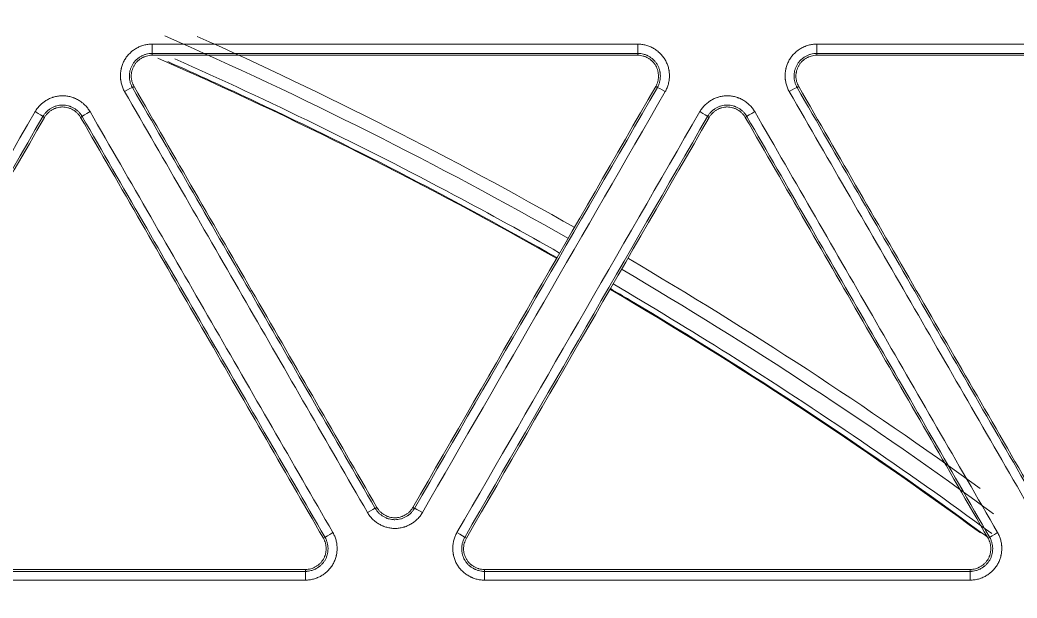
# Model space of a CAD drawing. Header units: inches. Extents: x 405346 to 489838, y -25612 to 14934.
# Drawn here: x 462880 to 462932.5, y 4503.4 to 4533.8 of the extents above; entities that cross this region are included whole.
import ezdxf

# ---------------------------------------------------------------- set-up
doc = ezdxf.new("R2010")
doc.units = ezdxf.units.IN
doc.header["$LTSCALE"] = 200
doc.header["$MEASUREMENT"] = 0
doc.layers.add('SS-EQ', color=2, linetype='Continuous', lineweight=20)

# ---------------------------------------------------------------- blocks, each defined once
blk = doc.blocks.new('4way무풍')
at = {"layer": 'SS-EQ'}
for p, q in [((92.203, 210.63), (92.203, 210.531)), ((117.778, 210.531), (117.778, 210.63)), ((127.2, 210.63), (127.2, 210.531)), ((91.255, 208.889), (91.168, 208.839)), ((118.812, 208.839), (118.726, 208.889)), ((126.252, 208.889), (126.165, 208.839)), ((86.544, 207.264), (86.458, 207.313)), ((88.526, 207.313), (88.44, 207.264)), ((121.541, 207.264), (121.455, 207.314)), ((123.523, 207.313), (123.437, 207.264)), ((103.956, 186.691), (104.043, 186.741)), ((105.938, 186.741), (106.025, 186.691)), ((101.227, 185.115), (101.313, 185.165)), ((108.667, 185.165), (108.754, 185.115)), ((136.224, 185.115), (136.31, 185.165)), ((100.279, 183.373), (100.279, 183.474)), ((109.701, 183.474), (109.701, 183.373)), ((135.276, 183.373), (135.276, 183.474))]:
    blk.add_line(p, q, dxfattribs=at)
for radius, start, end in [(231.045, 60.39764, 66.29883), (231.709, 60.39764, 65.90791), (229.825, 60.40035, 66.2646), (231.709, 54.11801, 59.59085), (231.045, 53.78115, 59.58877), (229.825, 53.7729, 59.58725)]:
    blk.add_arc((0, 0), radius, start, end, dxfattribs=at)
for centre, major_axis, ratio, start_param, end_param in [((92.203, 211.104), (0, 0.474), 0.004049, 3.176384, 4.748847), ((117.778, 211.104), (0, -0.474), 0.005393, 0.034797, 1.605855), ((127.2, 211.104), (0, -0.474), 0.005995, 0.035043, 1.605202), ((90.759, 208.602), (-0.41, -0.237), 0.029077, 3.176514, 4.690875), ((119.222, 208.602), (-0.41, 0.237), 0.032559, 4.724666, 6.24826), ((125.755, 208.602), (0.41, 0.237), 0.026299, 0.034919, 1.548596), ((86.048, 207.55), (-0.41, 0.237), 0.033058, 3.176518, 4.726934), ((88.936, 207.55), (0.41, 0.237), 0.028956, 1.549392, 3.106671), ((121.044, 207.55), (-0.41, 0.237), 0.03232, 3.176517, 4.724307), ((123.933, 207.55), (0.41, 0.237), 0.026209, 1.548701, 3.106674), ((103.546, 186.454), (-0.41, -0.237), 0.023258, 3.176509, 4.691912), ((106.435, 186.454), (-0.41, 0.237), 0.029287, 4.721997, 6.248264), ((101.724, 185.401), (0.41, 0.237), 0.02321, 1.550417, 3.106677), ((108.257, 185.401), (0.41, -0.237), 0.029086, 0.034921, 1.580033), ((136.72, 185.402), (0.41, 0.237), 0.019, 1.549332, 3.10668), ((100.279, 182.9), (0, 0.474), 0.006116, 4.742267, 6.248278), ((109.701, 182.9), (0, 0.474), 0.00686, 4.741555, 6.248278), ((135.276, 182.9), (0, 0.474), 0.009218, 4.739132, 6.248277)]:
    blk.add_ellipse(centre, major_axis=major_axis, ratio=ratio, start_param=start_param, end_param=end_param, dxfattribs=at)
for points, knots in [([(0.032, 346.294), (6.969, 346.294), (13.906, 346.294), (27.78, 346.294), (34.717, 346.294), (55.528, 346.294), (69.403, 346.294), (97.151, 346.294), (111.025, 346.294), (138.774, 346.294), (152.648, 346.294), (180.396, 346.294), (194.27, 346.294), (215.082, 346.294), (222.019, 346.294), (235.893, 346.294), (242.83, 346.293), (253.236, 346.293), (256.704, 346.293), (263.641, 346.293), (267.11, 346.293), (272.313, 346.294), (274.047, 346.294), (276.648, 346.294), (277.516, 346.294), (279.25, 346.293), (280.117, 346.293), (281.418, 346.292), (281.851, 346.292), (282.718, 346.292), (283.152, 346.292), (283.802, 346.293), (284.019, 346.293), (284.453, 346.293), (284.669, 346.294), (285.103, 346.293), (285.32, 346.293), (285.753, 346.29), (285.97, 346.288), (286.62, 346.277), (287.054, 346.265), (287.92, 346.231), (288.353, 346.21), (289.653, 346.132), (290.519, 346.062), (291.818, 345.929), (292.25, 345.88), (292.899, 345.799), (293.116, 345.771), (293.548, 345.712), (294.627, 345.561), (295.697, 345.381), (298.249, 344.897), (299.929, 344.504), (302.417, 343.81), (304.065, 343.312), (305.692, 342.745), (308.116, 341.843), (309.711, 341.171), (311.481, 340.335), (311.677, 340.241), (312.069, 340.051), (312.265, 339.955), (312.851, 339.663), (313.238, 339.464), (314.393, 338.857), (315.91, 338.017), (317.385, 337.118), (318.837, 336.19), (319.553, 335.711), (320.962, 334.724), (322.351, 333.707), (324.369, 332.094), (326.323, 330.393), (327.582, 329.199), (328.355, 328.434), (328.586, 328.204), (328.815, 327.97), (328.968, 327.815), (329.044, 327.736), (329.423, 327.345), (329.723, 327.029), (330.61, 326.072), (331.762, 324.776), (333.399, 322.77), (334.43, 321.391), (335.932, 319.291), (336.873, 317.85), (338.196, 315.627), (339.047, 314.124), (339.838, 312.579), (340.313, 311.601), (340.454, 311.306), (340.593, 311.01), (340.685, 310.812), (340.731, 310.713), (340.958, 310.218), (341.136, 309.82), (341.654, 308.624), (342.309, 307.019), (343.186, 304.582), (343.7, 302.939), (344.419, 300.459), (344.828, 298.787), (345.336, 296.251), (345.487, 295.4), (345.755, 293.69), (345.871, 292.83), (345.994, 291.749), (346.017, 291.532), (346.062, 291.099), (346.083, 290.881), (346.143, 290.23), (346.178, 289.796), (346.239, 288.927), (346.265, 288.492), (346.307, 287.624), (346.324, 287.189), (346.342, 286.538), (346.347, 286.32), (346.354, 285.886), (346.356, 285.669), (346.359, 285.234), (346.359, 285.017), (346.359, 284.582), (346.359, 284.365), (346.359, 283.714), (346.358, 283.279), (346.358, 282.41), (346.358, 281.976), (346.358, 280.672), (346.358, 279.803), (346.359, 278.065), (346.359, 277.196), (346.359, 274.59), (346.359, 272.852), (346.358, 264.162), (346.359, 257.21), (346.359, 236.355), (346.359, 222.452), (346.359, 194.646), (346.359, 180.742), (346.359, 152.936), (346.359, 139.033), (346.359, 111.226), (346.359, 69.516), (346.359, 27.806), (346.359, 0)], [0, 0, 0, 0, 0.03125, 0.03125, 0.0625, 0.0625, 0.125, 0.125, 0.1875, 0.1875, 0.25, 0.25, 0.3125, 0.3125, 0.34375, 0.34375, 0.375, 0.375, 0.390625, 0.390625, 0.40625, 0.40625, 0.414062, 0.414062, 0.417969, 0.417969, 0.421875, 0.421875, 0.423828, 0.423828, 0.425781, 0.425781, 0.426758, 0.426758, 0.427734, 0.427734, 0.428711, 0.428711, 0.429687, 0.429687, 0.431641, 0.431641, 0.433594, 0.433594, 0.4375, 0.4375, 0.439453, 0.439453, 0.44043, 0.44043, 0.441406, 0.445312, 0.445312, 0.453125, 0.453125, 0.457031, 0.460937, 0.460937, 0.46875, 0.46875, 0.469727, 0.469727, 0.470703, 0.470703, 0.472656, 0.472656, 0.476562, 0.480469, 0.480469, 0.484375, 0.484375, 0.488281, 0.492187, 0.496094, 0.5, 0.5, 0.500977, 0.501465, 0.501465, 0.501953, 0.501953, 0.503906, 0.503906, 0.507812, 0.511719, 0.515625, 0.515625, 0.523437, 0.523437, 0.527344, 0.53125, 0.53125, 0.532227, 0.532715, 0.532715, 0.533203, 0.533203, 0.535156, 0.535156, 0.539062, 0.542969, 0.546875, 0.546875, 0.554687, 0.554687, 0.558594, 0.558594, 0.5625, 0.5625, 0.563477, 0.563477, 0.564453, 0.564453, 0.566406, 0.566406, 0.568359, 0.568359, 0.570312, 0.570312, 0.571289, 0.571289, 0.572266, 0.572266, 0.573242, 0.573242, 0.574219, 0.574219, 0.576172, 0.576172, 0.578125, 0.578125, 0.582031, 0.582031, 0.585937, 0.585937, 0.59375, 0.59375, 0.625, 0.625, 0.6875, 0.6875, 0.75, 0.75, 0.8125, 0.8125, 0.875, 1, 1, 1, 1]), ([(345.164, 0), (345.164, 27.72), (345.163, 69.299), (345.162, 110.879), (345.161, 138.598), (345.16, 152.458), (345.159, 180.178), (345.157, 194.038), (345.154, 221.758), (345.152, 235.618), (345.147, 256.407), (345.146, 263.337), (345.145, 272), (345.145, 273.732), (345.144, 276.331), (345.144, 277.197), (345.143, 278.93), (345.142, 279.796), (345.142, 281.095), (345.141, 281.528), (345.141, 282.395), (345.142, 282.828), (345.141, 283.694), (345.141, 284.127), (345.14, 284.777), (345.139, 284.993), (345.136, 285.426), (345.134, 285.643), (345.124, 286.293), (345.113, 286.726), (345.081, 287.592), (345.06, 288.025), (345.009, 288.891), (344.979, 289.324), (344.926, 289.973), (344.898, 290.298), (344.868, 290.622), (344.847, 290.839), (344.836, 290.947), (344.736, 291.92), (344.629, 292.78), (344.379, 294.49), (344.236, 295.34), (343.754, 297.876), (343.361, 299.547), (342.666, 302.024), (342.167, 303.666), (341.312, 306.1), (340.67, 307.703), (340.162, 308.898), (339.901, 309.494), (339.629, 310.086), (339.446, 310.481), (339.353, 310.677), (338.885, 311.657), (338.495, 312.43), (337.684, 313.954), (337.263, 314.706), (336.391, 316.188), (335.94, 316.919), (335.007, 318.359), (334.525, 319.069), (333.532, 320.468), (332.508, 321.846), (330.881, 323.85), (329.736, 325.143), (328.853, 326.097), (328.555, 326.413), (328.177, 326.804), (328.101, 326.882), (327.949, 327.037), (327.721, 327.27), (327.491, 327.5), (326.721, 328.264), (325.466, 329.454), (323.518, 331.149), (321.504, 332.755), (320.119, 333.766), (318.711, 334.748), (317.997, 335.224), (316.546, 336.146), (315.81, 336.592), (314.315, 337.454), (313.557, 337.87), (312.595, 338.371), (312.305, 338.52), (312.014, 338.666), (311.82, 338.764), (311.722, 338.812), (311.235, 339.053), (310.844, 339.24), (309.666, 339.79), (308.875, 340.138), (307.283, 340.799), (305.68, 341.425), (303.244, 342.257), (301.598, 342.742), (299.114, 343.417), (297.436, 343.796), (294.888, 344.258), (294.033, 344.394), (292.957, 344.542), (292.742, 344.57), (292.31, 344.625), (291.663, 344.703), (291.015, 344.771), (289.72, 344.892), (288.856, 344.953), (287.56, 345.018), (287.128, 345.036), (286.48, 345.054), (286.264, 345.059), (285.832, 345.066), (285.615, 345.069), (285.183, 345.072), (284.967, 345.073), (284.535, 345.074), (284.318, 345.075), (283.67, 345.075), (283.237, 345.076), (282.589, 345.076), (282.373, 345.076), (281.94, 345.076), (281.724, 345.076), (281.076, 345.076), (280.643, 345.076), (279.346, 345.077), (278.481, 345.077), (276.752, 345.078), (275.887, 345.078), (273.293, 345.079), (271.563, 345.079), (262.916, 345.08), (255.998, 345.082), (242.162, 345.085), (235.244, 345.086), (221.408, 345.088), (214.49, 345.089), (193.736, 345.092), (179.9, 345.093), (152.228, 345.095), (138.392, 345.096), (110.72, 345.097), (96.884, 345.097), (69.212, 345.098), (55.376, 345.098), (34.622, 345.098), (27.704, 345.099), (13.868, 345.099), (6.95, 345.099), (0.032, 345.099)], [0, 0, 0, 0, 0.125, 0.1875, 0.1875, 0.25, 0.25, 0.3125, 0.3125, 0.375, 0.375, 0.40625, 0.40625, 0.414063, 0.414063, 0.417969, 0.417969, 0.421875, 0.421875, 0.423828, 0.423828, 0.425781, 0.425781, 0.427734, 0.427734, 0.428711, 0.428711, 0.429688, 0.429688, 0.431641, 0.431641, 0.433594, 0.433594, 0.435547, 0.435547, 0.436523, 0.437012, 0.437012, 0.4375, 0.4375, 0.441406, 0.441406, 0.445313, 0.445313, 0.453125, 0.453125, 0.457031, 0.460938, 0.464844, 0.464844, 0.466797, 0.467773, 0.467773, 0.46875, 0.46875, 0.472656, 0.472656, 0.476563, 0.476563, 0.480469, 0.480469, 0.484375, 0.484375, 0.488281, 0.492188, 0.496094, 0.496094, 0.498047, 0.498047, 0.498535, 0.498535, 0.499023, 0.5, 0.5, 0.503906, 0.507813, 0.511719, 0.515625, 0.515625, 0.519531, 0.519531, 0.523438, 0.523438, 0.527344, 0.527344, 0.52832, 0.528809, 0.528809, 0.529297, 0.529297, 0.53125, 0.53125, 0.535156, 0.535156, 0.539063, 0.542969, 0.546875, 0.546875, 0.554688, 0.554688, 0.558594, 0.558594, 0.55957, 0.55957, 0.560547, 0.5625, 0.5625, 0.566406, 0.566406, 0.568359, 0.568359, 0.569336, 0.569336, 0.570313, 0.570313, 0.571289, 0.571289, 0.572266, 0.572266, 0.574219, 0.574219, 0.575195, 0.575195, 0.576172, 0.576172, 0.578125, 0.578125, 0.582031, 0.582031, 0.585938, 0.585938, 0.59375, 0.59375, 0.625, 0.625, 0.65625, 0.65625, 0.6875, 0.6875, 0.75, 0.75, 0.8125, 0.8125, 0.875, 0.875, 0.9375, 0.9375, 0.96875, 0.96875, 1, 1, 1, 1]), ([(90.761, 208.619), (90.742, 208.651), (90.725, 208.683), (90.693, 208.749), (90.678, 208.782), (90.636, 208.883), (90.591, 209.021), (90.563, 209.163), (90.551, 209.254), (90.549, 209.272), (90.546, 209.308), (90.541, 209.363), (90.54, 209.417), (90.54, 209.526), (90.544, 209.598), (90.558, 209.707), (90.564, 209.742), (90.575, 209.796), (90.578, 209.814), (90.587, 209.85), (90.591, 209.868), (90.614, 209.956), (90.66, 210.093), (90.724, 210.223), (90.779, 210.318), (90.798, 210.35), (90.839, 210.41), (90.86, 210.44), (90.927, 210.526), (90.975, 210.58), (91.052, 210.656), (91.078, 210.681), (91.119, 210.717), (91.133, 210.729), (91.162, 210.752), (91.176, 210.763), (91.249, 210.819), (91.37, 210.899), (91.5, 210.964), (91.584, 210.999), (91.601, 211.006), (91.635, 211.019), (91.652, 211.025), (91.704, 211.043), (91.739, 211.053), (91.844, 211.082), (91.915, 211.096), (92.059, 211.116), (92.131, 211.121), (92.205, 211.121)], [0, 0, 0, 0, 0.03125, 0.03125, 0.0625, 0.0625, 0.125, 0.1875, 0.1875, 0.203125, 0.203125, 0.21875, 0.25, 0.25, 0.3125, 0.3125, 0.34375, 0.34375, 0.359375, 0.359375, 0.375, 0.375, 0.4375, 0.5, 0.5, 0.53125, 0.53125, 0.5625, 0.5625, 0.625, 0.625, 0.65625, 0.65625, 0.671875, 0.671875, 0.6875, 0.6875, 0.75, 0.8125, 0.8125, 0.828125, 0.828125, 0.84375, 0.84375, 0.875, 0.875, 0.9375, 0.9375, 1, 1, 1, 1]), ([(117.78, 211.12), (117.817, 211.12), (117.854, 211.119), (117.927, 211.114), (117.963, 211.11), (118.071, 211.095), (118.213, 211.066), (118.351, 211.019), (118.435, 210.984), (118.452, 210.976), (118.485, 210.961), (118.535, 210.938), (118.583, 210.912), (118.677, 210.857), (118.737, 210.817), (118.824, 210.751), (118.852, 210.728), (118.893, 210.692), (118.907, 210.68), (118.934, 210.655), (118.947, 210.642), (119.012, 210.578), (119.108, 210.469), (119.188, 210.349), (119.243, 210.254), (119.261, 210.221), (119.293, 210.156), (119.307, 210.123), (119.349, 210.022), (119.372, 209.954), (119.399, 209.848), (119.407, 209.813), (119.418, 209.759), (119.421, 209.741), (119.427, 209.705), (119.43, 209.687), (119.441, 209.596), (119.45, 209.452), (119.441, 209.307), (119.43, 209.217), (119.427, 209.199), (119.421, 209.163), (119.418, 209.144), (119.407, 209.091), (119.399, 209.055), (119.371, 208.95), (119.348, 208.881), (119.293, 208.747), (119.261, 208.682), (119.225, 208.618)], [0, 0, 0, 0, 0.03125, 0.03125, 0.0625, 0.0625, 0.125, 0.1875, 0.1875, 0.203125, 0.203125, 0.21875, 0.25, 0.25, 0.3125, 0.3125, 0.34375, 0.34375, 0.359375, 0.359375, 0.375, 0.375, 0.4375, 0.5, 0.5, 0.53125, 0.53125, 0.5625, 0.5625, 0.625, 0.625, 0.65625, 0.65625, 0.671875, 0.671875, 0.6875, 0.6875, 0.75, 0.8125, 0.8125, 0.828125, 0.828125, 0.84375, 0.84375, 0.875, 0.875, 0.9375, 0.9375, 1, 1, 1, 1]), ([(125.758, 208.618), (125.74, 208.65), (125.723, 208.682), (125.69, 208.748), (125.675, 208.781), (125.634, 208.882), (125.588, 209.02), (125.561, 209.162), (125.549, 209.253), (125.547, 209.271), (125.543, 209.308), (125.539, 209.362), (125.537, 209.417), (125.537, 209.525), (125.542, 209.598), (125.556, 209.706), (125.562, 209.742), (125.572, 209.795), (125.576, 209.813), (125.584, 209.849), (125.589, 209.867), (125.612, 209.955), (125.658, 210.092), (125.722, 210.223), (125.776, 210.318), (125.796, 210.349), (125.837, 210.409), (125.858, 210.439), (125.924, 210.525), (125.972, 210.579), (126.049, 210.656), (126.076, 210.68), (126.117, 210.716), (126.131, 210.728), (126.159, 210.751), (126.174, 210.763), (126.247, 210.818), (126.368, 210.899), (126.497, 210.963), (126.581, 210.998), (126.598, 211.005), (126.633, 211.018), (126.65, 211.024), (126.702, 211.042), (126.737, 211.053), (126.842, 211.081), (126.913, 211.096), (127.056, 211.115), (127.129, 211.12), (127.202, 211.12)], [0, 0, 0, 0, 0.03125, 0.03125, 0.0625, 0.0625, 0.125, 0.1875, 0.1875, 0.203125, 0.203125, 0.21875, 0.25, 0.25, 0.3125, 0.3125, 0.34375, 0.34375, 0.359375, 0.359375, 0.375, 0.375, 0.4375, 0.5, 0.5, 0.53125, 0.53125, 0.5625, 0.5625, 0.625, 0.625, 0.65625, 0.65625, 0.671875, 0.671875, 0.6875, 0.6875, 0.75, 0.8125, 0.8125, 0.828125, 0.828125, 0.84375, 0.84375, 0.875, 0.875, 0.9375, 0.9375, 1, 1, 1, 1]), ([(92.203, 210.63), (92.2, 210.63), (92.196, 210.63), (92.19, 210.63), (92.18, 210.63), (92.157, 210.629), (92.111, 210.627), (92.073, 210.623), (91.996, 210.612), (91.945, 210.602), (91.87, 210.581), (91.845, 210.574), (91.795, 210.557), (91.77, 210.547), (91.698, 210.517), (91.605, 210.471), (91.519, 210.413), (91.467, 210.374), (91.456, 210.366), (91.436, 210.349), (91.406, 210.324), (91.377, 210.297), (91.322, 210.242), (91.288, 210.204), (91.24, 210.142), (91.225, 210.121), (91.196, 210.078), (91.182, 210.056), (91.143, 209.988), (91.097, 209.894), (91.064, 209.796), (91.044, 209.72), (91.039, 209.695), (91.029, 209.643), (91.025, 209.618), (91.015, 209.54), (91.011, 209.489), (91.011, 209.411), (91.012, 209.385), (91.015, 209.346), (91.016, 209.333), (91.018, 209.307), (91.019, 209.294), (91.028, 209.229), (91.047, 209.127), (91.08, 209.028), (91.109, 208.956), (91.12, 208.932), (91.137, 208.897), (91.143, 208.885), (91.152, 208.868), (91.157, 208.859), (91.162, 208.85), (91.165, 208.845), (91.167, 208.842), (91.168, 208.839)], [0, 0, 0, 0, 0.003906, 0.003906, 0.007813, 0.015625, 0.03125, 0.0625, 0.0625, 0.125, 0.125, 0.15625, 0.15625, 0.1875, 0.1875, 0.25, 0.3125, 0.3125, 0.328125, 0.328125, 0.34375, 0.375, 0.375, 0.4375, 0.4375, 0.46875, 0.46875, 0.5, 0.5, 0.5625, 0.625, 0.625, 0.65625, 0.65625, 0.6875, 0.6875, 0.75, 0.75, 0.78125, 0.78125, 0.796875, 0.796875, 0.8125, 0.8125, 0.875, 0.9375, 0.9375, 0.96875, 0.96875, 0.984375, 0.984375, 0.992188, 0.996094, 0.996094, 1, 1, 1, 1]), ([(91.255, 208.889), (91.231, 208.931), (91.21, 208.974), (91.174, 209.062), (91.159, 209.107), (91.141, 209.176), (91.136, 209.199), (91.127, 209.247), (91.123, 209.27), (91.114, 209.341), (91.108, 209.436), (91.114, 209.531), (91.122, 209.591), (91.123, 209.603), (91.127, 209.626), (91.133, 209.662), (91.141, 209.697), (91.159, 209.766), (91.174, 209.811), (91.201, 209.877), (91.211, 209.898), (91.232, 209.941), (91.243, 209.963), (91.279, 210.025), (91.332, 210.104), (91.395, 210.175), (91.446, 210.226), (91.464, 210.242), (91.5, 210.273), (91.519, 210.289), (91.575, 210.332), (91.615, 210.358), (91.677, 210.394), (91.708, 210.411), (91.741, 210.426), (91.763, 210.436), (91.774, 210.441), (91.829, 210.464), (91.919, 210.495), (92.012, 210.515), (92.107, 210.528), (92.155, 210.531), (92.203, 210.531)], [0, 0, 0, 0, 0.0625, 0.0625, 0.125, 0.125, 0.15625, 0.15625, 0.1875, 0.1875, 0.25, 0.3125, 0.3125, 0.328125, 0.328125, 0.34375, 0.375, 0.375, 0.4375, 0.4375, 0.46875, 0.46875, 0.5, 0.5, 0.5625, 0.625, 0.625, 0.65625, 0.65625, 0.6875, 0.6875, 0.75, 0.75, 0.78125, 0.796875, 0.796875, 0.8125, 0.8125, 0.875, 0.9375, 0.9375, 1, 1, 1, 1]), ([(118.812, 208.839), (118.814, 208.842), (118.815, 208.845), (118.819, 208.851), (118.823, 208.859), (118.834, 208.879), (118.855, 208.92), (118.871, 208.955), (118.9, 209.027), (118.917, 209.076), (118.937, 209.152), (118.942, 209.177), (118.952, 209.229), (118.956, 209.255), (118.966, 209.332), (118.973, 209.436), (118.966, 209.539), (118.958, 209.604), (118.956, 209.617), (118.952, 209.643), (118.945, 209.682), (118.937, 209.72), (118.917, 209.795), (118.9, 209.844), (118.871, 209.916), (118.86, 209.94), (118.838, 209.987), (118.825, 210.01), (118.786, 210.078), (118.757, 210.121), (118.694, 210.203), (118.659, 210.242), (118.613, 210.287), (118.603, 210.296), (118.584, 210.314), (118.574, 210.323), (118.545, 210.349), (118.524, 210.365), (118.462, 210.412), (118.419, 210.441), (118.352, 210.48), (118.318, 210.499), (118.282, 210.516), (118.258, 210.526), (118.246, 210.532), (118.186, 210.557), (118.088, 210.591), (117.986, 210.612), (117.909, 210.623), (117.883, 210.625), (117.843, 210.628), (117.83, 210.629), (117.811, 210.63), (117.801, 210.63), (117.791, 210.63), (117.784, 210.63), (117.781, 210.63), (117.778, 210.63)], [0, 0, 0, 0, 0.003906, 0.003906, 0.007812, 0.015625, 0.03125, 0.0625, 0.0625, 0.125, 0.125, 0.15625, 0.15625, 0.1875, 0.1875, 0.25, 0.3125, 0.3125, 0.328125, 0.328125, 0.34375, 0.375, 0.375, 0.4375, 0.4375, 0.46875, 0.46875, 0.5, 0.5, 0.5625, 0.5625, 0.625, 0.625, 0.640625, 0.640625, 0.65625, 0.65625, 0.6875, 0.6875, 0.75, 0.75, 0.78125, 0.796875, 0.796875, 0.8125, 0.8125, 0.875, 0.9375, 0.9375, 0.96875, 0.96875, 0.984375, 0.984375, 0.992187, 0.996094, 0.996094, 1, 1, 1, 1]), ([(117.778, 210.531), (117.826, 210.531), (117.874, 210.528), (117.968, 210.515), (118.014, 210.505), (118.083, 210.486), (118.106, 210.479), (118.152, 210.463), (118.174, 210.455), (118.24, 210.427), (118.325, 210.385), (118.405, 210.332), (118.452, 210.296), (118.462, 210.288), (118.481, 210.273), (118.508, 210.25), (118.534, 210.226), (118.585, 210.176), (118.616, 210.14), (118.66, 210.084), (118.674, 210.064), (118.701, 210.025), (118.714, 210.004), (118.75, 209.942), (118.791, 209.857), (118.821, 209.766), (118.84, 209.697), (118.845, 209.673), (118.854, 209.626), (118.858, 209.603), (118.867, 209.532), (118.87, 209.485), (118.87, 209.413), (118.869, 209.389), (118.866, 209.342), (118.864, 209.318), (118.855, 209.246), (118.837, 209.153), (118.807, 209.063), (118.771, 208.974), (118.75, 208.931), (118.726, 208.889)], [0, 0, 0, 0, 0.0625, 0.0625, 0.125, 0.125, 0.15625, 0.15625, 0.1875, 0.1875, 0.25, 0.3125, 0.3125, 0.328125, 0.328125, 0.34375, 0.375, 0.375, 0.4375, 0.4375, 0.46875, 0.46875, 0.5, 0.5, 0.5625, 0.625, 0.625, 0.65625, 0.65625, 0.6875, 0.6875, 0.75, 0.75, 0.78125, 0.78125, 0.8125, 0.8125, 0.875, 0.9375, 0.9375, 1, 1, 1, 1]), ([(127.2, 210.63), (127.197, 210.63), (127.193, 210.63), (127.187, 210.63), (127.177, 210.63), (127.154, 210.629), (127.108, 210.627), (127.07, 210.623), (126.992, 210.612), (126.942, 210.602), (126.866, 210.581), (126.841, 210.574), (126.792, 210.557), (126.767, 210.547), (126.695, 210.517), (126.602, 210.471), (126.516, 210.413), (126.463, 210.374), (126.453, 210.366), (126.433, 210.349), (126.403, 210.324), (126.374, 210.297), (126.319, 210.243), (126.285, 210.204), (126.237, 210.142), (126.222, 210.121), (126.193, 210.078), (126.179, 210.056), (126.139, 209.988), (126.094, 209.894), (126.061, 209.796), (126.041, 209.72), (126.035, 209.695), (126.025, 209.643), (126.021, 209.618), (126.011, 209.54), (126.008, 209.489), (126.008, 209.411), (126.009, 209.385), (126.011, 209.346), (126.012, 209.333), (126.015, 209.307), (126.016, 209.294), (126.024, 209.229), (126.044, 209.127), (126.077, 209.028), (126.106, 208.956), (126.117, 208.932), (126.134, 208.897), (126.14, 208.885), (126.149, 208.868), (126.154, 208.859), (126.159, 208.85), (126.162, 208.845), (126.164, 208.842), (126.165, 208.839)], [0, 0, 0, 0, 0.003906, 0.003906, 0.007813, 0.015625, 0.03125, 0.0625, 0.0625, 0.125, 0.125, 0.15625, 0.15625, 0.1875, 0.1875, 0.25, 0.3125, 0.3125, 0.328125, 0.328125, 0.34375, 0.375, 0.375, 0.4375, 0.4375, 0.46875, 0.46875, 0.5, 0.5, 0.5625, 0.625, 0.625, 0.65625, 0.65625, 0.6875, 0.6875, 0.75, 0.75, 0.78125, 0.78125, 0.796875, 0.796875, 0.8125, 0.8125, 0.875, 0.9375, 0.9375, 0.96875, 0.96875, 0.984375, 0.984375, 0.992188, 0.996094, 0.996094, 1, 1, 1, 1]), ([(126.252, 208.889), (126.228, 208.931), (126.207, 208.974), (126.171, 209.062), (126.156, 209.107), (126.138, 209.176), (126.133, 209.199), (126.124, 209.247), (126.12, 209.27), (126.111, 209.341), (126.105, 209.436), (126.111, 209.531), (126.118, 209.591), (126.12, 209.603), (126.124, 209.627), (126.13, 209.662), (126.138, 209.697), (126.156, 209.766), (126.171, 209.811), (126.198, 209.877), (126.208, 209.898), (126.229, 209.941), (126.24, 209.963), (126.276, 210.025), (126.329, 210.104), (126.392, 210.175), (126.443, 210.226), (126.461, 210.242), (126.497, 210.273), (126.515, 210.289), (126.572, 210.332), (126.612, 210.358), (126.674, 210.394), (126.705, 210.411), (126.738, 210.426), (126.759, 210.436), (126.77, 210.441), (126.826, 210.464), (126.916, 210.495), (127.009, 210.515), (127.103, 210.528), (127.152, 210.531), (127.2, 210.531)], [0, 0, 0, 0, 0.0625, 0.0625, 0.125, 0.125, 0.15625, 0.15625, 0.1875, 0.1875, 0.25, 0.3125, 0.3125, 0.328125, 0.328125, 0.34375, 0.375, 0.375, 0.4375, 0.4375, 0.46875, 0.46875, 0.5, 0.5, 0.5625, 0.625, 0.625, 0.65625, 0.65625, 0.6875, 0.6875, 0.75, 0.75, 0.78125, 0.796875, 0.796875, 0.8125, 0.8125, 0.875, 0.9375, 0.9375, 1, 1, 1, 1]), ([(93.03, 210.201), (94.587, 209.512), (101.548, 206.338), (108.347, 202.819), (113.518, 199.882)], [0, 0, 0, 0, 0.222574, 1, 1, 1, 1]), ([(93.407, 210.344), (98.394, 208.129), (103.303, 205.737), (109.981, 202.183), (111.828, 201.168), (113.661, 200.127)], [0, 0, 0, 0, 0.721384, 0.721384, 1, 1, 1, 1]), ([(103.549, 186.468), (101.417, 190.16), (99.286, 193.852), (95.023, 201.236), (92.892, 204.927), (90.761, 208.619)], [0, 0, 0, 0, 0.5, 0.5, 1, 1, 1, 1]), ([(91.168, 208.839), (93.3, 205.148), (95.431, 201.457), (99.693, 194.074), (101.824, 190.382), (103.956, 186.691)], [0, 0, 0, 0, 0.5, 0.5, 1, 1, 1, 1]), ([(91.255, 208.889), (93.386, 205.198), (95.517, 201.507), (99.78, 194.124), (101.911, 190.433), (104.043, 186.741)], [0, 0, 0, 0, 0.5, 0.5, 1, 1, 1, 1]), ([(138.547, 186.467), (136.415, 190.159), (134.284, 193.851), (130.021, 201.235), (127.889, 204.926), (125.758, 208.618)], [0, 0, 0, 0, 0.5, 0.5, 1, 1, 1, 1]), ([(126.165, 208.839), (128.296, 205.148), (130.427, 201.457), (134.69, 194.074), (136.821, 190.382), (138.953, 186.691)], [0, 0, 0, 0, 0.5, 0.5, 1, 1, 1, 1]), ([(126.252, 208.889), (128.383, 205.198), (130.514, 201.507), (134.777, 194.124), (136.908, 190.433), (139.039, 186.741)], [0, 0, 0, 0, 0.5, 0.5, 1, 1, 1, 1]), ([(86.049, 207.567), (86.068, 207.599), (86.087, 207.63), (86.128, 207.691), (86.15, 207.72), (86.216, 207.806), (86.312, 207.915), (86.422, 208.01), (86.495, 208.065), (86.509, 208.076), (86.539, 208.098), (86.584, 208.129), (86.631, 208.157), (86.725, 208.212), (86.79, 208.244), (86.89, 208.286), (86.924, 208.299), (86.976, 208.317), (86.994, 208.322), (87.029, 208.333), (87.046, 208.338), (87.134, 208.362), (87.276, 208.391), (87.421, 208.401), (87.531, 208.401), (87.567, 208.399), (87.64, 208.395), (87.676, 208.391), (87.784, 208.376), (87.855, 208.362), (87.96, 208.333), (87.995, 208.323), (88.046, 208.305), (88.063, 208.299), (88.098, 208.286), (88.115, 208.279), (88.199, 208.244), (88.329, 208.179), (88.45, 208.099), (88.522, 208.043), (88.537, 208.032), (88.565, 208.009), (88.579, 207.997), (88.62, 207.961), (88.647, 207.936), (88.724, 207.859), (88.772, 207.805), (88.861, 207.691), (88.901, 207.63), (88.938, 207.567)], [0, 0, 0, 0, 0.03125, 0.03125, 0.0625, 0.0625, 0.125, 0.1875, 0.1875, 0.203125, 0.203125, 0.21875, 0.25, 0.25, 0.3125, 0.3125, 0.34375, 0.34375, 0.359375, 0.359375, 0.375, 0.375, 0.4375, 0.5, 0.5, 0.53125, 0.53125, 0.5625, 0.5625, 0.625, 0.625, 0.65625, 0.65625, 0.671875, 0.671875, 0.6875, 0.6875, 0.75, 0.8125, 0.8125, 0.828125, 0.828125, 0.84375, 0.84375, 0.875, 0.875, 0.9375, 0.9375, 1, 1, 1, 1]), ([(88.526, 207.313), (88.524, 207.316), (88.523, 207.319), (88.519, 207.325), (88.514, 207.333), (88.502, 207.353), (88.477, 207.391), (88.455, 207.422), (88.407, 207.484), (88.373, 207.523), (88.317, 207.577), (88.298, 207.595), (88.259, 207.63), (88.238, 207.646), (88.176, 207.693), (88.09, 207.751), (87.997, 207.797), (87.936, 207.822), (87.924, 207.827), (87.899, 207.837), (87.863, 207.85), (87.825, 207.861), (87.75, 207.882), (87.7, 207.892), (87.623, 207.903), (87.597, 207.906), (87.544, 207.909), (87.518, 207.91), (87.44, 207.91), (87.388, 207.906), (87.285, 207.892), (87.235, 207.882), (87.159, 207.861), (87.134, 207.854), (87.084, 207.837), (87.06, 207.827), (86.988, 207.797), (86.942, 207.774), (86.874, 207.735), (86.841, 207.715), (86.809, 207.693), (86.788, 207.677), (86.777, 207.67), (86.725, 207.63), (86.646, 207.562), (86.578, 207.485), (86.53, 207.423), (86.514, 207.402), (86.492, 207.369), (86.485, 207.358), (86.475, 207.342), (86.47, 207.333), (86.465, 207.325), (86.461, 207.319), (86.46, 207.316), (86.458, 207.313)], [0, 0, 0, 0, 0.003906, 0.003906, 0.007813, 0.015625, 0.03125, 0.0625, 0.0625, 0.125, 0.125, 0.15625, 0.15625, 0.1875, 0.1875, 0.25, 0.3125, 0.3125, 0.328125, 0.328125, 0.34375, 0.375, 0.375, 0.4375, 0.4375, 0.46875, 0.46875, 0.5, 0.5, 0.5625, 0.5625, 0.625, 0.625, 0.65625, 0.65625, 0.6875, 0.6875, 0.75, 0.75, 0.78125, 0.796875, 0.796875, 0.8125, 0.8125, 0.875, 0.9375, 0.9375, 0.96875, 0.96875, 0.984375, 0.984375, 0.992187, 0.996094, 0.996094, 1, 1, 1, 1]), ([(121.047, 207.566), (121.065, 207.598), (121.085, 207.629), (121.126, 207.69), (121.147, 207.719), (121.214, 207.806), (121.31, 207.914), (121.419, 208.009), (121.492, 208.065), (121.507, 208.075), (121.537, 208.097), (121.582, 208.128), (121.628, 208.156), (121.722, 208.211), (121.787, 208.243), (121.888, 208.285), (121.922, 208.298), (121.974, 208.316), (121.991, 208.321), (122.026, 208.332), (122.044, 208.337), (122.132, 208.361), (122.274, 208.39), (122.419, 208.4), (122.528, 208.4), (122.565, 208.399), (122.638, 208.394), (122.674, 208.39), (122.782, 208.375), (122.853, 208.361), (122.957, 208.332), (122.992, 208.322), (123.044, 208.304), (123.061, 208.298), (123.095, 208.285), (123.112, 208.278), (123.197, 208.243), (123.327, 208.178), (123.448, 208.098), (123.52, 208.043), (123.534, 208.031), (123.563, 208.008), (123.577, 207.996), (123.618, 207.96), (123.645, 207.935), (123.722, 207.859), (123.77, 207.804), (123.859, 207.69), (123.899, 207.629), (123.936, 207.566)], [0, 0, 0, 0, 0.03125, 0.03125, 0.0625, 0.0625, 0.125, 0.1875, 0.1875, 0.203125, 0.203125, 0.21875, 0.25, 0.25, 0.3125, 0.3125, 0.34375, 0.34375, 0.359375, 0.359375, 0.375, 0.375, 0.4375, 0.5, 0.5, 0.53125, 0.53125, 0.5625, 0.5625, 0.625, 0.625, 0.65625, 0.65625, 0.671875, 0.671875, 0.6875, 0.6875, 0.75, 0.8125, 0.8125, 0.828125, 0.828125, 0.84375, 0.84375, 0.875, 0.875, 0.9375, 0.9375, 1, 1, 1, 1]), ([(123.523, 207.313), (123.521, 207.316), (123.519, 207.319), (123.516, 207.325), (123.511, 207.333), (123.499, 207.353), (123.474, 207.391), (123.451, 207.423), (123.404, 207.484), (123.369, 207.523), (123.314, 207.578), (123.295, 207.595), (123.255, 207.63), (123.235, 207.646), (123.173, 207.694), (123.086, 207.751), (122.993, 207.797), (122.933, 207.822), (122.921, 207.827), (122.896, 207.837), (122.859, 207.85), (122.822, 207.861), (122.747, 207.882), (122.696, 207.892), (122.619, 207.903), (122.593, 207.906), (122.541, 207.909), (122.515, 207.91), (122.436, 207.91), (122.385, 207.907), (122.282, 207.893), (122.231, 207.882), (122.156, 207.861), (122.131, 207.854), (122.081, 207.837), (122.057, 207.827), (121.985, 207.797), (121.938, 207.774), (121.871, 207.735), (121.838, 207.715), (121.806, 207.693), (121.784, 207.677), (121.774, 207.67), (121.722, 207.63), (121.643, 207.562), (121.574, 207.485), (121.526, 207.423), (121.511, 207.402), (121.489, 207.369), (121.482, 207.358), (121.472, 207.342), (121.466, 207.333), (121.461, 207.325), (121.458, 207.319), (121.456, 207.316), (121.455, 207.314)], [0, 0, 0, 0, 0.003906, 0.003906, 0.007812, 0.015625, 0.03125, 0.0625, 0.0625, 0.125, 0.125, 0.15625, 0.15625, 0.1875, 0.1875, 0.25, 0.3125, 0.3125, 0.328125, 0.328125, 0.34375, 0.375, 0.375, 0.4375, 0.4375, 0.46875, 0.46875, 0.5, 0.5, 0.5625, 0.5625, 0.625, 0.625, 0.65625, 0.65625, 0.6875, 0.6875, 0.75, 0.75, 0.78125, 0.796875, 0.796875, 0.8125, 0.8125, 0.875, 0.9375, 0.9375, 0.96875, 0.96875, 0.984375, 0.984375, 0.992188, 0.996094, 0.996094, 1, 1, 1, 1]), ([(86.544, 207.264), (86.568, 207.305), (86.595, 207.345), (86.653, 207.42), (86.685, 207.456), (86.736, 207.506), (86.753, 207.522), (86.789, 207.554), (86.808, 207.569), (86.865, 207.612), (86.944, 207.665), (87.03, 207.707), (87.085, 207.73), (87.096, 207.735), (87.119, 207.743), (87.152, 207.756), (87.186, 207.766), (87.255, 207.785), (87.302, 207.795), (87.372, 207.804), (87.396, 207.807), (87.444, 207.81), (87.468, 207.811), (87.54, 207.811), (87.635, 207.804), (87.728, 207.785), (87.797, 207.766), (87.82, 207.759), (87.866, 207.744), (87.888, 207.735), (87.954, 207.708), (87.996, 207.687), (88.058, 207.651), (88.079, 207.638), (88.118, 207.612), (88.138, 207.598), (88.195, 207.554), (88.267, 207.492), (88.33, 207.421), (88.389, 207.346), (88.416, 207.305), (88.44, 207.264)], [0, 0, 0, 0, 0.0625, 0.0625, 0.125, 0.125, 0.15625, 0.15625, 0.1875, 0.1875, 0.25, 0.3125, 0.3125, 0.328125, 0.328125, 0.34375, 0.375, 0.375, 0.4375, 0.4375, 0.46875, 0.46875, 0.5, 0.5, 0.5625, 0.625, 0.625, 0.65625, 0.65625, 0.6875, 0.6875, 0.75, 0.75, 0.78125, 0.78125, 0.8125, 0.8125, 0.875, 0.9375, 0.9375, 1, 1, 1, 1]), ([(88.938, 207.567), (91.069, 203.875), (93.201, 200.183), (97.463, 192.8), (99.595, 189.108), (101.726, 185.416)], [0, 0, 0, 0, 0.5, 0.5, 1, 1, 1, 1]), ([(121.541, 207.264), (121.565, 207.305), (121.592, 207.345), (121.65, 207.42), (121.681, 207.456), (121.732, 207.506), (121.75, 207.522), (121.786, 207.554), (121.805, 207.569), (121.862, 207.612), (121.941, 207.665), (122.026, 207.707), (122.082, 207.73), (122.093, 207.735), (122.115, 207.743), (122.149, 207.756), (122.183, 207.766), (122.252, 207.785), (122.298, 207.795), (122.369, 207.804), (122.393, 207.807), (122.441, 207.81), (122.465, 207.811), (122.537, 207.811), (122.632, 207.804), (122.725, 207.785), (122.794, 207.767), (122.817, 207.759), (122.862, 207.744), (122.885, 207.735), (122.951, 207.708), (122.993, 207.687), (123.055, 207.651), (123.075, 207.638), (123.115, 207.612), (123.135, 207.598), (123.192, 207.554), (123.264, 207.492), (123.327, 207.421), (123.385, 207.346), (123.412, 207.305), (123.437, 207.264)], [0, 0, 0, 0, 0.0625, 0.0625, 0.125, 0.125, 0.15625, 0.15625, 0.1875, 0.1875, 0.25, 0.3125, 0.3125, 0.328125, 0.328125, 0.34375, 0.375, 0.375, 0.4375, 0.4375, 0.46875, 0.46875, 0.5, 0.5, 0.5625, 0.625, 0.625, 0.65625, 0.65625, 0.6875, 0.6875, 0.75, 0.75, 0.78125, 0.78125, 0.8125, 0.8125, 0.875, 0.9375, 0.9375, 1, 1, 1, 1]), ([(123.936, 207.566), (126.067, 203.874), (128.198, 200.182), (132.461, 192.799), (134.593, 189.107), (136.725, 185.414)], [0, 0, 0, 0, 0.5, 0.5, 1, 1, 1, 1]), ([(101.227, 185.115), (99.096, 188.807), (96.964, 192.499), (92.702, 199.881), (90.571, 203.573), (88.44, 207.264)], [0, 0, 0, 0, 0.5, 0.5, 1, 1, 1, 1]), ([(101.313, 185.165), (99.182, 188.857), (97.051, 192.548), (92.788, 199.931), (90.657, 203.622), (88.526, 207.313)], [0, 0, 0, 0, 0.5, 0.5, 1, 1, 1, 1]), ([(136.224, 185.115), (134.093, 188.807), (131.961, 192.499), (127.699, 199.881), (125.568, 203.573), (123.437, 207.264)], [0, 0, 0, 0, 0.5, 0.5, 1, 1, 1, 1]), ([(136.31, 185.165), (134.179, 188.857), (132.047, 192.548), (127.785, 199.931), (125.654, 203.622), (123.523, 207.313)], [0, 0, 0, 0, 0.5, 0.5, 1, 1, 1, 1]), ([(116.482, 198.498), (118.53, 197.296), (120.56, 196.063), (127.283, 191.832), (131.888, 188.696), (136.389, 185.385), (136.405, 185.373), (136.421, 185.362)], [0, 0, 0, 0, 0.298252, 0.298252, 0.997553, 0.997553, 1, 1, 1, 1]), ([(116.336, 198.255), (116.677, 198.055), (123.415, 194.078), (130.047, 189.692), (136.129, 185.225), (136.224, 185.155)], [0, 0, 0, 0, 0.049848, 0.985094, 1, 1, 1, 1]), ([(106.438, 186.468), (106.419, 186.436), (106.4, 186.405), (106.359, 186.344), (106.338, 186.314), (106.271, 186.228), (106.175, 186.12), (106.065, 186.025), (105.993, 185.969), (105.978, 185.958), (105.948, 185.937), (105.903, 185.906), (105.856, 185.877), (105.762, 185.823), (105.697, 185.791), (105.597, 185.749), (105.563, 185.736), (105.511, 185.718), (105.493, 185.712), (105.458, 185.702), (105.441, 185.697), (105.353, 185.673), (105.211, 185.644), (105.066, 185.634), (104.957, 185.634), (104.92, 185.635), (104.847, 185.64), (104.811, 185.644), (104.703, 185.659), (104.632, 185.673), (104.527, 185.701), (104.493, 185.712), (104.441, 185.73), (104.424, 185.736), (104.389, 185.749), (104.372, 185.756), (104.288, 185.791), (104.158, 185.856), (104.037, 185.936), (103.965, 185.991), (103.95, 186.003), (103.922, 186.026), (103.908, 186.037), (103.867, 186.074), (103.84, 186.098), (103.763, 186.175), (103.715, 186.229), (103.626, 186.344), (103.586, 186.404), (103.549, 186.468)], [0, 0, 0, 0, 0.03125, 0.03125, 0.0625, 0.0625, 0.125, 0.1875, 0.1875, 0.203125, 0.203125, 0.21875, 0.25, 0.25, 0.3125, 0.3125, 0.34375, 0.34375, 0.359375, 0.359375, 0.375, 0.375, 0.4375, 0.5, 0.5, 0.53125, 0.53125, 0.5625, 0.5625, 0.625, 0.625, 0.65625, 0.65625, 0.671875, 0.671875, 0.6875, 0.6875, 0.75, 0.8125, 0.8125, 0.828125, 0.828125, 0.84375, 0.84375, 0.875, 0.875, 0.9375, 0.9375, 1, 1, 1, 1]), ([(103.956, 186.691), (103.957, 186.688), (103.959, 186.685), (103.962, 186.679), (103.967, 186.671), (103.979, 186.651), (104.004, 186.613), (104.027, 186.581), (104.075, 186.52), (104.109, 186.481), (104.164, 186.426), (104.184, 186.409), (104.223, 186.374), (104.244, 186.358), (104.306, 186.31), (104.392, 186.253), (104.485, 186.206), (104.546, 186.181), (104.558, 186.176), (104.583, 186.167), (104.619, 186.153), (104.657, 186.142), (104.732, 186.121), (104.783, 186.111), (104.86, 186.1), (104.886, 186.098), (104.938, 186.094), (104.964, 186.093), (105.043, 186.093), (105.094, 186.097), (105.197, 186.111), (105.248, 186.121), (105.324, 186.142), (105.349, 186.15), (105.398, 186.167), (105.422, 186.176), (105.494, 186.206), (105.541, 186.229), (105.608, 186.268), (105.641, 186.289), (105.674, 186.311), (105.695, 186.326), (105.706, 186.334), (105.758, 186.374), (105.836, 186.442), (105.905, 186.519), (105.953, 186.581), (105.968, 186.602), (105.99, 186.635), (105.998, 186.646), (106.008, 186.663), (106.013, 186.671), (106.018, 186.679), (106.021, 186.685), (106.023, 186.688), (106.025, 186.691)], [0, 0, 0, 0, 0.003906, 0.003906, 0.007813, 0.015625, 0.03125, 0.0625, 0.0625, 0.125, 0.125, 0.15625, 0.15625, 0.1875, 0.1875, 0.25, 0.3125, 0.3125, 0.328125, 0.328125, 0.34375, 0.375, 0.375, 0.4375, 0.4375, 0.46875, 0.46875, 0.5, 0.5, 0.5625, 0.5625, 0.625, 0.625, 0.65625, 0.65625, 0.6875, 0.6875, 0.75, 0.75, 0.78125, 0.796875, 0.796875, 0.8125, 0.8125, 0.875, 0.9375, 0.9375, 0.96875, 0.96875, 0.984375, 0.984375, 0.992188, 0.996094, 0.996094, 1, 1, 1, 1]), ([(105.938, 186.741), (105.914, 186.699), (105.887, 186.66), (105.829, 186.585), (105.798, 186.549), (105.747, 186.499), (105.729, 186.483), (105.693, 186.451), (105.674, 186.436), (105.617, 186.393), (105.538, 186.34), (105.453, 186.298), (105.397, 186.274), (105.386, 186.27), (105.364, 186.261), (105.33, 186.249), (105.296, 186.239), (105.227, 186.22), (105.181, 186.21), (105.11, 186.2), (105.086, 186.198), (105.039, 186.195), (105.015, 186.194), (104.943, 186.194), (104.848, 186.2), (104.754, 186.219), (104.685, 186.238), (104.662, 186.245), (104.617, 186.261), (104.595, 186.269), (104.529, 186.297), (104.486, 186.318), (104.424, 186.354), (104.404, 186.366), (104.364, 186.393), (104.344, 186.407), (104.287, 186.45), (104.215, 186.513), (104.152, 186.584), (104.094, 186.659), (104.067, 186.699), (104.043, 186.741)], [0, 0, 0, 0, 0.0625, 0.0625, 0.125, 0.125, 0.15625, 0.15625, 0.1875, 0.1875, 0.25, 0.3125, 0.3125, 0.328125, 0.328125, 0.34375, 0.375, 0.375, 0.4375, 0.4375, 0.46875, 0.46875, 0.5, 0.5, 0.5625, 0.625, 0.625, 0.65625, 0.65625, 0.6875, 0.6875, 0.75, 0.75, 0.78125, 0.78125, 0.8125, 0.8125, 0.875, 0.9375, 0.9375, 1, 1, 1, 1]), ([(101.726, 185.416), (101.745, 185.384), (101.762, 185.352), (101.794, 185.286), (101.809, 185.252), (101.851, 185.151), (101.896, 185.014), (101.924, 184.872), (101.936, 184.781), (101.938, 184.763), (101.941, 184.726), (101.946, 184.672), (101.947, 184.617), (101.947, 184.508), (101.943, 184.436), (101.929, 184.328), (101.923, 184.292), (101.912, 184.238), (101.909, 184.22), (101.9, 184.185), (101.896, 184.167), (101.873, 184.079), (101.827, 183.941), (101.763, 183.811), (101.708, 183.716), (101.689, 183.685), (101.648, 183.624), (101.627, 183.595), (101.56, 183.509), (101.512, 183.455), (101.435, 183.378), (101.395, 183.341), (101.354, 183.306), (101.325, 183.283), (101.311, 183.271), (101.238, 183.216), (101.117, 183.135), (100.987, 183.071), (100.903, 183.036), (100.886, 183.029), (100.852, 183.016), (100.835, 183.01), (100.783, 182.992), (100.748, 182.981), (100.643, 182.953), (100.572, 182.938), (100.428, 182.919), (100.356, 182.914), (100.282, 182.914)], [0, 0, 0, 0, 0.03125, 0.03125, 0.0625, 0.0625, 0.125, 0.1875, 0.1875, 0.203125, 0.203125, 0.21875, 0.25, 0.25, 0.3125, 0.3125, 0.34375, 0.34375, 0.359375, 0.359375, 0.375, 0.375, 0.4375, 0.5, 0.5, 0.53125, 0.53125, 0.5625, 0.5625, 0.625, 0.625, 0.65625, 0.671875, 0.671875, 0.6875, 0.6875, 0.75, 0.8125, 0.8125, 0.828125, 0.828125, 0.84375, 0.84375, 0.875, 0.875, 0.9375, 0.9375, 1, 1, 1, 1]), ([(109.704, 182.914), (109.668, 182.914), (109.631, 182.915), (109.558, 182.92), (109.522, 182.924), (109.413, 182.938), (109.272, 182.967), (109.134, 183.015), (109.05, 183.05), (109.033, 183.057), (109, 183.073), (108.95, 183.096), (108.902, 183.122), (108.808, 183.176), (108.748, 183.217), (108.661, 183.283), (108.633, 183.306), (108.592, 183.342), (108.578, 183.354), (108.551, 183.379), (108.538, 183.392), (108.473, 183.456), (108.377, 183.564), (108.296, 183.685), (108.242, 183.78), (108.224, 183.812), (108.192, 183.878), (108.177, 183.911), (108.136, 184.012), (108.113, 184.08), (108.085, 184.185), (108.077, 184.221), (108.067, 184.274), (108.064, 184.292), (108.058, 184.328), (108.055, 184.347), (108.043, 184.437), (108.034, 184.582), (108.044, 184.727), (108.055, 184.817), (108.058, 184.835), (108.064, 184.871), (108.067, 184.889), (108.077, 184.943), (108.086, 184.979), (108.113, 185.084), (108.136, 185.153), (108.191, 185.287), (108.223, 185.352), (108.26, 185.416)], [0, 0, 0, 0, 0.03125, 0.03125, 0.0625, 0.0625, 0.125, 0.1875, 0.1875, 0.203125, 0.203125, 0.21875, 0.25, 0.25, 0.3125, 0.3125, 0.34375, 0.34375, 0.359375, 0.359375, 0.375, 0.375, 0.4375, 0.5, 0.5, 0.53125, 0.53125, 0.5625, 0.5625, 0.625, 0.625, 0.65625, 0.65625, 0.671875, 0.671875, 0.6875, 0.6875, 0.75, 0.8125, 0.8125, 0.828125, 0.828125, 0.84375, 0.84375, 0.875, 0.875, 0.9375, 0.9375, 1, 1, 1, 1]), ([(136.725, 185.414), (136.743, 185.383), (136.76, 185.35), (136.793, 185.284), (136.807, 185.251), (136.849, 185.15), (136.894, 185.013), (136.922, 184.87), (136.934, 184.779), (136.936, 184.761), (136.94, 184.725), (136.944, 184.67), (136.946, 184.616), (136.945, 184.507), (136.941, 184.435), (136.927, 184.327), (136.921, 184.291), (136.911, 184.237), (136.907, 184.219), (136.899, 184.183), (136.894, 184.165), (136.871, 184.077), (136.825, 183.94), (136.761, 183.81), (136.706, 183.715), (136.687, 183.684), (136.646, 183.623), (136.625, 183.593), (136.558, 183.507), (136.511, 183.453), (136.433, 183.377), (136.394, 183.34), (136.352, 183.304), (136.323, 183.281), (136.309, 183.27), (136.236, 183.214), (136.115, 183.134), (135.985, 183.069), (135.901, 183.034), (135.884, 183.028), (135.85, 183.015), (135.833, 183.008), (135.781, 182.991), (135.746, 182.98), (135.641, 182.951), (135.57, 182.937), (135.426, 182.918), (135.354, 182.913), (135.28, 182.913)], [0, 0, 0, 0, 0.03125, 0.03125, 0.0625, 0.0625, 0.125, 0.1875, 0.1875, 0.203125, 0.203125, 0.21875, 0.25, 0.25, 0.3125, 0.3125, 0.34375, 0.34375, 0.359375, 0.359375, 0.375, 0.375, 0.4375, 0.5, 0.5, 0.53125, 0.53125, 0.5625, 0.5625, 0.625, 0.625, 0.65625, 0.671875, 0.671875, 0.6875, 0.6875, 0.75, 0.8125, 0.8125, 0.828125, 0.828125, 0.84375, 0.84375, 0.875, 0.875, 0.9375, 0.9375, 1, 1, 1, 1]), ([(100.279, 183.373), (100.283, 183.373), (100.286, 183.373), (100.293, 183.373), (100.302, 183.374), (100.325, 183.374), (100.371, 183.377), (100.41, 183.381), (100.487, 183.391), (100.537, 183.401), (100.613, 183.422), (100.638, 183.43), (100.687, 183.447), (100.712, 183.456), (100.784, 183.486), (100.877, 183.533), (100.964, 183.59), (101.016, 183.63), (101.026, 183.638), (101.046, 183.655), (101.076, 183.68), (101.105, 183.706), (101.16, 183.761), (101.195, 183.8), (101.242, 183.861), (101.257, 183.882), (101.287, 183.926), (101.301, 183.948), (101.34, 184.016), (101.363, 184.063), (101.402, 184.159), (101.418, 184.208), (101.438, 184.284), (101.444, 184.309), (101.454, 184.361), (101.458, 184.386), (101.468, 184.464), (101.471, 184.515), (101.471, 184.593), (101.47, 184.619), (101.468, 184.658), (101.467, 184.671), (101.464, 184.697), (101.463, 184.71), (101.454, 184.775), (101.435, 184.877), (101.402, 184.976), (101.373, 185.048), (101.362, 185.072), (101.345, 185.107), (101.339, 185.119), (101.329, 185.136), (101.325, 185.145), (101.32, 185.154), (101.317, 185.159), (101.315, 185.162), (101.313, 185.165)], [0, 0, 0, 0, 0.003906, 0.003906, 0.007813, 0.015625, 0.03125, 0.0625, 0.0625, 0.125, 0.125, 0.15625, 0.15625, 0.1875, 0.1875, 0.25, 0.3125, 0.3125, 0.328125, 0.328125, 0.34375, 0.375, 0.375, 0.4375, 0.4375, 0.46875, 0.46875, 0.5, 0.5, 0.5625, 0.5625, 0.625, 0.625, 0.65625, 0.65625, 0.6875, 0.6875, 0.75, 0.75, 0.78125, 0.78125, 0.796875, 0.796875, 0.8125, 0.8125, 0.875, 0.9375, 0.9375, 0.96875, 0.96875, 0.984375, 0.984375, 0.992188, 0.996094, 0.996094, 1, 1, 1, 1]), ([(101.227, 185.115), (101.251, 185.074), (101.272, 185.031), (101.308, 184.943), (101.323, 184.898), (101.341, 184.829), (101.346, 184.805), (101.356, 184.758), (101.359, 184.734), (101.368, 184.663), (101.374, 184.568), (101.368, 184.473), (101.361, 184.414), (101.359, 184.402), (101.355, 184.378), (101.349, 184.343), (101.341, 184.308), (101.323, 184.239), (101.308, 184.194), (101.281, 184.128), (101.272, 184.106), (101.251, 184.063), (101.239, 184.042), (101.203, 183.98), (101.15, 183.901), (101.087, 183.83), (101.036, 183.779), (101.018, 183.763), (100.982, 183.731), (100.964, 183.716), (100.907, 183.673), (100.867, 183.646), (100.806, 183.611), (100.774, 183.594), (100.742, 183.578), (100.72, 183.568), (100.709, 183.564), (100.653, 183.54), (100.563, 183.509), (100.47, 183.49), (100.376, 183.477), (100.328, 183.474), (100.279, 183.474)], [0, 0, 0, 0, 0.0625, 0.0625, 0.125, 0.125, 0.15625, 0.15625, 0.1875, 0.1875, 0.25, 0.3125, 0.3125, 0.328125, 0.328125, 0.34375, 0.375, 0.375, 0.4375, 0.4375, 0.46875, 0.46875, 0.5, 0.5, 0.5625, 0.625, 0.625, 0.65625, 0.65625, 0.6875, 0.6875, 0.75, 0.75, 0.78125, 0.796875, 0.796875, 0.8125, 0.8125, 0.875, 0.9375, 0.9375, 1, 1, 1, 1]), ([(108.667, 185.165), (108.666, 185.162), (108.664, 185.159), (108.661, 185.154), (108.656, 185.145), (108.645, 185.125), (108.624, 185.084), (108.608, 185.049), (108.579, 184.977), (108.562, 184.928), (108.543, 184.852), (108.537, 184.827), (108.527, 184.775), (108.523, 184.75), (108.513, 184.672), (108.506, 184.569), (108.513, 184.465), (108.521, 184.4), (108.523, 184.387), (108.527, 184.361), (108.534, 184.322), (108.542, 184.284), (108.562, 184.209), (108.578, 184.16), (108.608, 184.088), (108.618, 184.064), (108.641, 184.017), (108.654, 183.994), (108.693, 183.926), (108.722, 183.883), (108.785, 183.801), (108.82, 183.762), (108.875, 183.707), (108.895, 183.689), (108.934, 183.655), (108.954, 183.638), (109.016, 183.591), (109.06, 183.562), (109.127, 183.523), (109.161, 183.505), (109.197, 183.488), (109.221, 183.477), (109.233, 183.472), (109.293, 183.446), (109.391, 183.412), (109.493, 183.391), (109.57, 183.381), (109.596, 183.378), (109.636, 183.375), (109.649, 183.375), (109.668, 183.374), (109.678, 183.374), (109.688, 183.373), (109.695, 183.373), (109.698, 183.373), (109.701, 183.373)], [0, 0, 0, 0, 0.003906, 0.003906, 0.007812, 0.015625, 0.03125, 0.0625, 0.0625, 0.125, 0.125, 0.15625, 0.15625, 0.1875, 0.1875, 0.25, 0.3125, 0.3125, 0.328125, 0.328125, 0.34375, 0.375, 0.375, 0.4375, 0.4375, 0.46875, 0.46875, 0.5, 0.5, 0.5625, 0.5625, 0.625, 0.625, 0.65625, 0.65625, 0.6875, 0.6875, 0.75, 0.75, 0.78125, 0.796875, 0.796875, 0.8125, 0.8125, 0.875, 0.9375, 0.9375, 0.96875, 0.96875, 0.984375, 0.984375, 0.992188, 0.996094, 0.996094, 1, 1, 1, 1]), ([(109.701, 183.474), (109.653, 183.474), (109.606, 183.477), (109.511, 183.49), (109.465, 183.5), (109.396, 183.519), (109.373, 183.526), (109.328, 183.541), (109.305, 183.55), (109.239, 183.578), (109.154, 183.62), (109.075, 183.673), (109.027, 183.709), (109.017, 183.716), (108.999, 183.732), (108.971, 183.755), (108.945, 183.779), (108.894, 183.829), (108.863, 183.865), (108.819, 183.921), (108.805, 183.94), (108.778, 183.98), (108.766, 184), (108.73, 184.063), (108.688, 184.148), (108.658, 184.238), (108.64, 184.308), (108.634, 184.331), (108.625, 184.378), (108.621, 184.402), (108.612, 184.473), (108.609, 184.52), (108.609, 184.592), (108.61, 184.615), (108.613, 184.663), (108.615, 184.687), (108.624, 184.758), (108.642, 184.852), (108.672, 184.942), (108.708, 185.03), (108.73, 185.074), (108.754, 185.115)], [0, 0, 0, 0, 0.0625, 0.0625, 0.125, 0.125, 0.15625, 0.15625, 0.1875, 0.1875, 0.25, 0.3125, 0.3125, 0.328125, 0.328125, 0.34375, 0.375, 0.375, 0.4375, 0.4375, 0.46875, 0.46875, 0.5, 0.5, 0.5625, 0.625, 0.625, 0.65625, 0.65625, 0.6875, 0.6875, 0.75, 0.75, 0.78125, 0.78125, 0.8125, 0.8125, 0.875, 0.9375, 0.9375, 1, 1, 1, 1]), ([(135.276, 183.373), (135.279, 183.373), (135.283, 183.373), (135.289, 183.374), (135.299, 183.374), (135.322, 183.374), (135.368, 183.377), (135.406, 183.381), (135.483, 183.391), (135.534, 183.401), (135.61, 183.422), (135.634, 183.43), (135.684, 183.447), (135.709, 183.456), (135.781, 183.486), (135.874, 183.533), (135.96, 183.59), (136.012, 183.63), (136.023, 183.638), (136.043, 183.655), (136.073, 183.68), (136.102, 183.706), (136.157, 183.761), (136.191, 183.8), (136.239, 183.861), (136.254, 183.882), (136.283, 183.926), (136.297, 183.948), (136.336, 184.016), (136.359, 184.063), (136.398, 184.159), (136.415, 184.208), (136.435, 184.283), (136.44, 184.309), (136.45, 184.361), (136.454, 184.386), (136.464, 184.464), (136.468, 184.515), (136.468, 184.593), (136.467, 184.619), (136.464, 184.658), (136.463, 184.671), (136.461, 184.697), (136.459, 184.71), (136.451, 184.775), (136.431, 184.877), (136.399, 184.976), (136.369, 185.048), (136.359, 185.072), (136.341, 185.107), (136.335, 185.119), (136.326, 185.136), (136.321, 185.145), (136.317, 185.154), (136.313, 185.159), (136.312, 185.162), (136.31, 185.165)], [0, 0, 0, 0, 0.003906, 0.003906, 0.007812, 0.015625, 0.03125, 0.0625, 0.0625, 0.125, 0.125, 0.15625, 0.15625, 0.1875, 0.1875, 0.25, 0.3125, 0.3125, 0.328125, 0.328125, 0.34375, 0.375, 0.375, 0.4375, 0.4375, 0.46875, 0.46875, 0.5, 0.5, 0.5625, 0.5625, 0.625, 0.625, 0.65625, 0.65625, 0.6875, 0.6875, 0.75, 0.75, 0.78125, 0.78125, 0.796875, 0.796875, 0.8125, 0.8125, 0.875, 0.9375, 0.9375, 0.96875, 0.96875, 0.984375, 0.984375, 0.992188, 0.996094, 0.996094, 1, 1, 1, 1]), ([(136.224, 185.115), (136.248, 185.074), (136.269, 185.031), (136.305, 184.943), (136.32, 184.898), (136.338, 184.829), (136.343, 184.805), (136.352, 184.758), (136.356, 184.734), (136.365, 184.663), (136.371, 184.568), (136.365, 184.473), (136.358, 184.414), (136.356, 184.402), (136.352, 184.378), (136.346, 184.343), (136.338, 184.308), (136.32, 184.239), (136.305, 184.194), (136.278, 184.128), (136.268, 184.106), (136.247, 184.063), (136.236, 184.042), (136.2, 183.98), (136.147, 183.901), (136.084, 183.83), (136.033, 183.779), (136.015, 183.763), (135.979, 183.731), (135.96, 183.716), (135.904, 183.673), (135.864, 183.646), (135.802, 183.611), (135.771, 183.594), (135.738, 183.578), (135.716, 183.568), (135.705, 183.564), (135.65, 183.54), (135.56, 183.509), (135.467, 183.49), (135.373, 183.477), (135.324, 183.474), (135.276, 183.474)], [0, 0, 0, 0, 0.0625, 0.0625, 0.125, 0.125, 0.15625, 0.15625, 0.1875, 0.1875, 0.25, 0.3125, 0.3125, 0.328125, 0.328125, 0.34375, 0.375, 0.375, 0.4375, 0.4375, 0.46875, 0.46875, 0.5, 0.5, 0.5625, 0.625, 0.625, 0.65625, 0.65625, 0.6875, 0.6875, 0.75, 0.75, 0.78125, 0.796875, 0.796875, 0.8125, 0.8125, 0.875, 0.9375, 0.9375, 1, 1, 1, 1])]:
    blk.add_open_spline(points, degree=3, knots=knots, dxfattribs=at)
for points in [[(92.205, 211.121), (100.73, 211.121), (109.255, 211.12), (117.78, 211.12)], [(127.202, 211.12), (135.728, 211.12), (144.253, 211.119), (152.778, 211.119)], [(117.778, 210.63), (109.253, 210.63), (100.728, 210.63), (92.203, 210.63)], [(117.778, 210.531), (109.253, 210.531), (100.728, 210.531), (92.203, 210.531)], [(152.775, 210.63), (144.25, 210.63), (135.725, 210.63), (127.2, 210.63)], [(152.775, 210.531), (144.25, 210.531), (135.725, 210.531), (127.2, 210.531)], [(105.938, 186.741), (110.201, 194.124), (114.463, 201.507), (118.726, 208.889)], [(106.025, 186.691), (110.287, 194.074), (114.55, 201.457), (118.812, 208.839)], [(119.225, 208.618), (114.963, 201.235), (110.7, 193.852), (106.438, 186.468)], [(73.262, 185.417), (77.525, 192.8), (81.787, 200.184), (86.049, 207.567)], [(108.26, 185.416), (112.523, 192.799), (116.785, 200.183), (121.047, 207.566)], [(86.458, 207.313), (82.196, 199.931), (77.933, 192.548), (73.671, 185.165)], [(86.544, 207.264), (82.282, 199.881), (78.02, 192.499), (73.757, 185.115)], [(121.455, 207.314), (117.192, 199.931), (112.93, 192.548), (108.667, 185.165)], [(121.541, 207.264), (117.279, 199.881), (113.016, 192.499), (108.754, 185.115)], [(74.705, 183.474), (83.23, 183.474), (91.755, 183.474), (100.279, 183.474)], [(74.705, 183.373), (83.23, 183.373), (91.754, 183.373), (100.279, 183.373)], [(109.701, 183.474), (118.226, 183.474), (126.751, 183.474), (135.276, 183.474)], [(109.701, 183.373), (118.226, 183.373), (126.751, 183.373), (135.276, 183.373)], [(100.282, 182.914), (91.757, 182.914), (83.232, 182.914), (74.707, 182.915)], [(135.28, 182.913), (126.755, 182.913), (118.23, 182.913), (109.704, 182.914)]]:
    blk.add_open_spline(points, degree=3, dxfattribs=at)

msp = doc.modelspace()

# ---------------------------------------------------------------- block references
msp.add_blockref('4way무풍', (462794.732, 4321.426))

doc.saveas('drawing.dxf')
